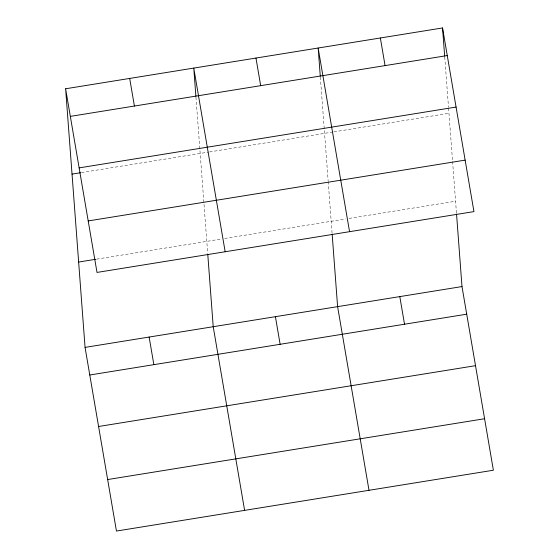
<?xml version="1.0" encoding="UTF-8"?>
<svg xmlns="http://www.w3.org/2000/svg" width="559" height="559" viewBox="0 0 559 559"><rect width="100%" height="100%" fill="white"/><g stroke="black" fill="none" stroke-linecap="round" stroke-linejoin="round"><path stroke-width="0.42" stroke-dasharray="2.79 2.1" d="M81.425 172.598L208.71 152.062M209.562 151.922L333.094 131.987M333.947 131.854L448.968 113.295M96.581 259.152L221.28 239.028M224.69 238.476L345.672 218.96M349.082 218.408L455.578 201.226M444.726 56.969L448.514 107.321M448.584 108.173L452.524 160.643M452.587 161.488L456.472 213.175M320.342 77.037L328.14 180.711M328.203 181.556L332.088 233.243M195.95 97.112L207.696 253.318"/><path stroke-width="0.84" d="M65.613 88.769L442.546 27.95L473.941 211.609L97.007 272.429L65.613 88.769L85.059 347.391L116.454 531.05L493.387 470.231L461.993 286.571L456.542 214.027M70.329 116.384L447.27 55.565M79.133 167.882L456.067 107.062M72.027 174.115L80.573 172.738M88.203 220.938L465.137 160.119M78.644 262.045L95.729 259.285M85.059 347.391L461.993 286.571M89.775 375.005L466.716 314.186M98.58 426.496L475.52 365.677M107.649 479.552L484.583 418.733M380.351 37.984L385.074 65.599M399.804 296.605L404.52 324.22M349.55 231.685L318.162 48.018L320.279 76.185M369.003 490.299L337.608 306.639L332.151 234.095M255.966 58.059L260.683 85.674M275.412 316.673L280.129 344.288M225.165 251.753L193.77 68.093L195.888 96.253M244.611 510.374L213.217 326.708L207.759 254.17M129.688 78.435L134.412 106.049M149.134 337.049L153.858 364.664M442.546 27.95L444.664 56.117"/></g></svg>
